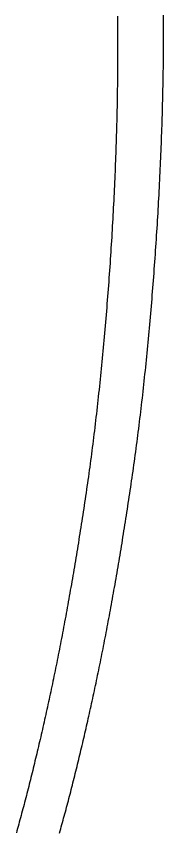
# Model space of a CAD drawing. Extents: x -120222 to -41942, y -19134 to 30932.
# Drawn here: x -81581.32 to -81579.52, y 10328.81 to 10338.81 of the extents above; entities that cross this region are included whole.
import ezdxf

# ---------------------------------------------------------------- set-up
doc = ezdxf.new("R2010")
doc.units = 0
doc.header["$LTSCALE"] = 150
doc.header["$MEASUREMENT"] = 0
doc.layers.get('0').update_dxf_attribs({"linetype": 'CONTINUOUS'})
doc.layers.add('____-568', color=7, linetype='CONTINUOUS')

# ---------------------------------------------------------------- blocks, each defined once
blk = doc.blocks.new('____-172')
at = {"color": 1, "linetype": 'Continuous', "flags": 128}
for points in [[(-88015.8938, 5780.1059), (-88015.8866, 5780.1317), (-88015.8794, 5780.1575), (-88015.8722, 5780.1835), (-88015.865, 5780.2096), (-88015.8578, 5780.2357), (-88015.8506, 5780.2619), (-88015.8434, 5780.2882), (-88015.8362, 5780.3147), (-88015.829, 5780.3412), (-88015.8218, 5780.3678), (-88015.8146, 5780.3945), (-88015.8075, 5780.4213), (-88015.8003, 5780.4481), (-88015.7932, 5780.4751), (-88015.786, 5780.5022), (-88015.7789, 5780.5294), (-88015.7718, 5780.5566), (-88015.7647, 5780.584), (-88015.7576, 5780.6114), (-88015.7505, 5780.6389), (-88015.7434, 5780.6666), (-88015.7363, 5780.6943), (-88015.7293, 5780.7221), (-88015.7222, 5780.75), (-88015.7152, 5780.778), (-88015.7081, 5780.8061), (-88015.7011, 5780.8343), (-88015.6941, 5780.8626), (-88015.6871, 5780.891), (-88015.6801, 5780.9194), (-88015.6731, 5780.948), (-88015.6661, 5780.9767), (-88015.6591, 5781.0054), (-88015.6522, 5781.0342), (-88015.6452, 5781.0632), (-88015.6383, 5781.0922), (-88015.6313, 5781.1213), (-88015.6244, 5781.1506), (-88015.6175, 5781.1799), (-88015.6106, 5781.2093), (-88015.6037, 5781.2388), (-88015.5968, 5781.2683), (-88015.5899, 5781.298), (-88015.583, 5781.3278), (-88015.5762, 5781.3577), (-88015.5693, 5781.3876), (-88015.5625, 5781.4177), (-88015.5556, 5781.4478), (-88015.5488, 5781.4781), (-88015.542, 5781.5084), (-88015.5352, 5781.5388), (-88015.5284, 5781.5694), (-88015.5216, 5781.6), (-88015.5148, 5781.6307), (-88015.5081, 5781.6615), (-88015.5013, 5781.6924), (-88015.4945, 5781.7234), (-88015.4878, 5781.7545), (-88015.4811, 5781.7856), (-88015.4743, 5781.8169), (-88015.4676, 5781.8483), (-88015.4609, 5781.8797), (-88015.4542, 5781.9113), (-88015.4475, 5781.9429), (-88015.4408, 5781.9746), (-88015.4342, 5782.0065), (-88015.4275, 5782.0384), (-88015.4209, 5782.0704), (-88015.4142, 5782.1025), (-88015.4076, 5782.1347), (-88015.401, 5782.167), (-88015.3944, 5782.1994), (-88015.3878, 5782.232), (-88015.3812, 5782.2646), (-88015.3746, 5782.2974), (-88015.3681, 5782.3302), (-88015.3615, 5782.3632), (-88015.355, 5782.3962), (-88015.3485, 5782.4294), (-88015.342, 5782.4627), (-88015.3355, 5782.4961), (-88015.3291, 5782.5296), (-88015.3226, 5782.5632), (-88015.3162, 5782.5969), (-88015.3097, 5782.6307), (-88015.3033, 5782.6646), (-88015.2969, 5782.6986), (-88015.2905, 5782.7328), (-88015.2842, 5782.767), (-88015.2778, 5782.8014), (-88015.2715, 5782.8358), (-88015.2651, 5782.8704), (-88015.2588, 5782.9051), (-88015.2525, 5782.9398), (-88015.2462, 5782.9747), (-88015.24, 5783.0097), (-88015.2337, 5783.0448), (-88015.2275, 5783.08), (-88015.2212, 5783.1153), (-88015.215, 5783.1508), (-88015.2088, 5783.1863), (-88015.2026, 5783.2219), (-88015.1964, 5783.2577), (-88015.1903, 5783.2935), (-88015.1841, 5783.3295), (-88015.178, 5783.3656), (-88015.1719, 5783.4017), (-88015.1658, 5783.438), (-88015.1597, 5783.4744), (-88015.1536, 5783.5109), (-88015.1475, 5783.5475), (-88015.1415, 5783.5842), (-88015.1354, 5783.621), (-88015.1294, 5783.6579), (-88015.1234, 5783.695), (-88015.1174, 5783.7321), (-88015.1114, 5783.7693), (-88015.1054, 5783.8067), (-88015.0995, 5783.8442), (-88015.0935, 5783.8817), (-88015.0876, 5783.9194), (-88015.0817, 5783.9572), (-88015.0758, 5783.9951), (-88015.0699, 5784.0331), (-88015.064, 5784.0712), (-88015.0582, 5784.1094), (-88015.0523, 5784.1477), (-88015.0465, 5784.1861), (-88015.0407, 5784.2246), (-88015.0349, 5784.2633), (-88015.0291, 5784.302), (-88015.0233, 5784.3409), (-88015.0175, 5784.3798), (-88015.0118, 5784.4189), (-88015.0061, 5784.4581), (-88015.0004, 5784.4974), (-88014.9948, 5784.5368), (-88014.9892, 5784.5763), (-88014.9837, 5784.6159), (-88014.9782, 5784.6556), (-88014.9727, 5784.6955), (-88014.9673, 5784.7354), (-88014.9619, 5784.7755), (-88014.9565, 5784.8156), (-88014.9512, 5784.8559), (-88014.9459, 5784.8963), (-88014.9407, 5784.9368), (-88014.9355, 5784.9774), (-88014.9303, 5785.0182), (-88014.9252, 5785.059), (-88014.9201, 5785.1), (-88014.9151, 5785.141), (-88014.91, 5785.1822), (-88014.9051, 5785.2235), (-88014.9001, 5785.2648), (-88014.8952, 5785.3063), (-88014.8904, 5785.348), (-88014.8856, 5785.3897), (-88014.8808, 5785.4315), (-88014.8761, 5785.4735), (-88014.8714, 5785.5155), (-88014.8667, 5785.5577), (-88014.8621, 5785.5999), (-88014.8575, 5785.6423), (-88014.8529, 5785.6848), (-88014.8484, 5785.7274), (-88014.8439, 5785.7701), (-88014.8395, 5785.813), (-88014.8351, 5785.8559), (-88014.8308, 5785.899), (-88014.8264, 5785.9421), (-88014.8222, 5785.9854), (-88014.8179, 5786.0288), (-88014.8137, 5786.0723), (-88014.8095, 5786.1159), (-88014.8054, 5786.1596), (-88014.8013, 5786.2034), (-88014.7973, 5786.2473), (-88014.7933, 5786.2914), (-88014.7893, 5786.3355), (-88014.7853, 5786.3798), (-88014.7815, 5786.4242), (-88014.7776, 5786.4686), (-88014.7738, 5786.5132), (-88014.77, 5786.5579), (-88014.7662, 5786.6028), (-88014.7625, 5786.6477), (-88014.7589, 5786.6927), (-88014.7552, 5786.7379), (-88014.7517, 5786.7831), (-88014.7481, 5786.8285), (-88014.7446, 5786.874), (-88014.7411, 5786.9196), (-88014.7377, 5786.9653), (-88014.7343, 5787.0111), (-88014.7309, 5787.057), (-88014.7276, 5787.1031), (-88014.7243, 5787.1491), (-88014.7211, 5787.1951), (-88014.7179, 5787.2411), (-88014.7148, 5787.287), (-88014.7117, 5787.3329), (-88014.7087, 5787.3787), (-88014.7057, 5787.4245), (-88014.7028, 5787.4702), (-88014.6999, 5787.5158), (-88014.6971, 5787.5614), (-88014.6943, 5787.607), (-88014.6916, 5787.6525), (-88014.6889, 5787.698), (-88014.6863, 5787.7434), (-88014.6837, 5787.7888), (-88014.6812, 5787.8341), (-88014.6788, 5787.8794), (-88014.6763, 5787.9246), (-88014.674, 5787.9697), (-88014.6717, 5788.0149), (-88014.6694, 5788.0599), (-88014.6672, 5788.1049), (-88014.665, 5788.1499), (-88014.6629, 5788.1948), (-88014.6609, 5788.2397), (-88014.6589, 5788.2845), (-88014.6569, 5788.3293), (-88014.655, 5788.374), (-88014.6531, 5788.4187), (-88014.6513, 5788.4633), (-88014.6496, 5788.5078), (-88014.6479, 5788.5524), (-88014.6462, 5788.5968), (-88014.6446, 5788.6412), (-88014.643, 5788.6856), (-88014.6415, 5788.7299), (-88014.6401, 5788.7742), (-88014.6387, 5788.8184), (-88014.6373, 5788.8626), (-88014.636, 5788.9067), (-88014.6348, 5788.9508), (-88014.6336, 5788.9948), (-88014.6325, 5789.0388), (-88014.6314, 5789.0827), (-88014.6303, 5789.1266), (-88014.6293, 5789.1704), (-88014.6284, 5789.2141), (-88014.6275, 5789.2579), (-88014.6266, 5789.3015), (-88014.6258, 5789.3452), (-88014.6251, 5789.3887), (-88014.6244, 5789.4322), (-88014.6238, 5789.4757), (-88014.6232, 5789.5191), (-88014.6226, 5789.5625), (-88014.6222, 5789.6058), (-88014.6217, 5789.6491), (-88014.6213, 5789.6923), (-88014.621, 5789.7355), (-88014.6207, 5789.7786), (-88014.6205, 5789.8217), (-88014.6203, 5789.8647), (-88014.6202, 5789.9077), (-88014.6201, 5789.9506), (-88014.62, 5789.9935), (-88014.62, 5790.0363), (-88014.6201, 5790.0791), (-88014.6202, 5790.1218)], [(-88015.1845, 5790.113), (-88015.1842, 5790.0708), (-88015.1839, 5790.0285), (-88015.1837, 5789.9862), (-88015.1835, 5789.9439), (-88015.1833, 5789.9015), (-88015.1832, 5789.859), (-88015.1831, 5789.8166), (-88015.1831, 5789.7741), (-88015.1831, 5789.7315), (-88015.1832, 5789.6889), (-88015.1832, 5789.6462), (-88015.1834, 5789.6035), (-88015.1836, 5789.5608), (-88015.1838, 5789.518), (-88015.1841, 5789.4751), (-88015.1844, 5789.4322), (-88015.1848, 5789.3893), (-88015.1853, 5789.3463), (-88015.1858, 5789.3032), (-88015.1863, 5789.2601), (-88015.1869, 5789.217), (-88015.1876, 5789.1738), (-88015.1883, 5789.1305), (-88015.1891, 5789.0872), (-88015.1899, 5789.0439), (-88015.1907, 5789.0005), (-88015.1916, 5788.9571), (-88015.1926, 5788.9136), (-88015.1936, 5788.87), (-88015.1947, 5788.8264), (-88015.1958, 5788.7828), (-88015.197, 5788.7391), (-88015.1982, 5788.6954), (-88015.1994, 5788.6516), (-88015.2008, 5788.6077), (-88015.2021, 5788.5638), (-88015.2036, 5788.5199), (-88015.205, 5788.4759), (-88015.2066, 5788.4319), (-88015.2082, 5788.3878), (-88015.2098, 5788.3437), (-88015.2115, 5788.2995), (-88015.2132, 5788.2552), (-88015.215, 5788.2109), (-88015.2168, 5788.1666), (-88015.2187, 5788.1222), (-88015.2207, 5788.0778), (-88015.2226, 5788.0333), (-88015.2247, 5787.9888), (-88015.2268, 5787.9442), (-88015.2289, 5787.8996), (-88015.2311, 5787.8549), (-88015.2334, 5787.8102), (-88015.2357, 5787.7654), (-88015.238, 5787.7206), (-88015.2404, 5787.6757), (-88015.2429, 5787.6308), (-88015.2454, 5787.5858), (-88015.248, 5787.5408), (-88015.2506, 5787.4957), (-88015.2532, 5787.4506), (-88015.2559, 5787.4054), (-88015.2587, 5787.3602), (-88015.2615, 5787.3149), (-88015.2644, 5787.2696), (-88015.2673, 5787.2242), (-88015.2703, 5787.1788), (-88015.2733, 5787.1333), (-88015.2764, 5787.0878), (-88015.2795, 5787.0422), (-88015.2827, 5786.9966), (-88015.2859, 5786.9509), (-88015.2892, 5786.9052), (-88015.2925, 5786.8595), (-88015.2959, 5786.8137), (-88015.2993, 5786.7681), (-88015.3028, 5786.7226), (-88015.3062, 5786.6772), (-88015.3098, 5786.6319), (-88015.3133, 5786.5867), (-88015.317, 5786.5416), (-88015.3206, 5786.4967), (-88015.3243, 5786.4518), (-88015.328, 5786.4071), (-88015.3318, 5786.3625), (-88015.3356, 5786.318), (-88015.3394, 5786.2736), (-88015.3433, 5786.2293), (-88015.3472, 5786.1851), (-88015.3512, 5786.141), (-88015.3552, 5786.0971), (-88015.3592, 5786.0532), (-88015.3633, 5786.0095), (-88015.3674, 5785.9659), (-88015.3715, 5785.9224), (-88015.3757, 5785.879), (-88015.38, 5785.8357), (-88015.3842, 5785.7925), (-88015.3885, 5785.7494), (-88015.3929, 5785.7065), (-88015.3973, 5785.6636), (-88015.4017, 5785.6209), (-88015.4061, 5785.5783), (-88015.4106, 5785.5357), (-88015.4152, 5785.4933), (-88015.4198, 5785.451), (-88015.4244, 5785.4089), (-88015.429, 5785.3668), (-88015.4337, 5785.3248), (-88015.4385, 5785.283), (-88015.4432, 5785.2413), (-88015.448, 5785.1996), (-88015.4529, 5785.1581), (-88015.4578, 5785.1167), (-88015.4627, 5785.0754), (-88015.4677, 5785.0342), (-88015.4727, 5784.9932), (-88015.4777, 5784.9522), (-88015.4828, 5784.9114), (-88015.4879, 5784.8706), (-88015.4931, 5784.83), (-88015.4983, 5784.7895), (-88015.5035, 5784.7491), (-88015.5088, 5784.7088), (-88015.5141, 5784.6686), (-88015.5194, 5784.6286), (-88015.5248, 5784.5886), (-88015.5302, 5784.5488), (-88015.5357, 5784.509), (-88015.5412, 5784.4694), (-88015.5468, 5784.4299), (-88015.5523, 5784.3905), (-88015.558, 5784.3512), (-88015.5636, 5784.312), (-88015.5693, 5784.2729), (-88015.5751, 5784.234), (-88015.5809, 5784.1951), (-88015.5867, 5784.1564), (-88015.5925, 5784.1178), (-88015.5984, 5784.0793), (-88015.6042, 5784.0408), (-88015.6101, 5784.0025), (-88015.616, 5783.9643), (-88015.6219, 5783.9263), (-88015.6279, 5783.8883), (-88015.6338, 5783.8504), (-88015.6397, 5783.8126), (-88015.6457, 5783.775), (-88015.6517, 5783.7374), (-88015.6577, 5783.7), (-88015.6637, 5783.6626), (-88015.6697, 5783.6254), (-88015.6758, 5783.5883), (-88015.6818, 5783.5513), (-88015.6879, 5783.5144), (-88015.694, 5783.4776), (-88015.7, 5783.4409), (-88015.7061, 5783.4043), (-88015.7123, 5783.3678), (-88015.7184, 5783.3314), (-88015.7245, 5783.2952), (-88015.7307, 5783.259), (-88015.7369, 5783.223), (-88015.7431, 5783.187), (-88015.7493, 5783.1512), (-88015.7555, 5783.1154), (-88015.7617, 5783.0798), (-88015.768, 5783.0443), (-88015.7742, 5783.0089), (-88015.7805, 5782.9736), (-88015.7868, 5782.9384), (-88015.7931, 5782.9033), (-88015.7994, 5782.8684), (-88015.8057, 5782.8335), (-88015.8121, 5782.7987), (-88015.8184, 5782.7641), (-88015.8248, 5782.7295), (-88015.8312, 5782.6951), (-88015.8376, 5782.6608), (-88015.844, 5782.6265), (-88015.8504, 5782.5924), (-88015.8568, 5782.5584), (-88015.8633, 5782.5245), (-88015.8697, 5782.4907), (-88015.8762, 5782.457), (-88015.8827, 5782.4234), (-88015.8892, 5782.39), (-88015.8957, 5782.3566), (-88015.9023, 5782.3234), (-88015.9088, 5782.2902), (-88015.9154, 5782.2572), (-88015.9219, 5782.2242), (-88015.9285, 5782.1914), (-88015.9351, 5782.1587), (-88015.9418, 5782.1261), (-88015.9484, 5782.0935), (-88015.955, 5782.0612), (-88015.9617, 5782.0289), (-88015.9684, 5781.9967), (-88015.975, 5781.9646), (-88015.9817, 5781.9326), (-88015.9885, 5781.9008), (-88015.9952, 5781.869), (-88016.0019, 5781.8373), (-88016.0087, 5781.8058), (-88016.0154, 5781.7743), (-88016.0222, 5781.7429), (-88016.0289, 5781.7116), (-88016.0357, 5781.6804), (-88016.0425, 5781.6493), (-88016.0493, 5781.6183), (-88016.0561, 5781.5874), (-88016.0629, 5781.5566), (-88016.0697, 5781.5258), (-88016.0766, 5781.4952), (-88016.0834, 5781.4646), (-88016.0903, 5781.4342), (-88016.0971, 5781.4038), (-88016.104, 5781.3736), (-88016.1109, 5781.3434), (-88016.1177, 5781.3134), (-88016.1246, 5781.2834), (-88016.1315, 5781.2535), (-88016.1384, 5781.2237), (-88016.1454, 5781.194), (-88016.1523, 5781.1644), (-88016.1592, 5781.1349), (-88016.1662, 5781.1055), (-88016.1731, 5781.0762), (-88016.1801, 5781.0469), (-88016.1871, 5781.0178), (-88016.1941, 5780.9888), (-88016.201, 5780.9598), (-88016.208, 5780.931), (-88016.215, 5780.9022), (-88016.2221, 5780.8736), (-88016.2291, 5780.845), (-88016.2361, 5780.8165), (-88016.2432, 5780.7881), (-88016.2502, 5780.7598), (-88016.2573, 5780.7316), (-88016.2644, 5780.7035), (-88016.2714, 5780.6755), (-88016.2785, 5780.6476), (-88016.2856, 5780.6198), (-88016.2927, 5780.5921), (-88016.2998, 5780.5645), (-88016.307, 5780.5369), (-88016.3141, 5780.5095), (-88016.3212, 5780.4821), (-88016.3284, 5780.4549), (-88016.3355, 5780.4277), (-88016.3427, 5780.4007), (-88016.3499, 5780.3737), (-88016.3571, 5780.3468), (-88016.3643, 5780.32), (-88016.3715, 5780.2933), (-88016.3787, 5780.2667), (-88016.3859, 5780.2402), (-88016.3931, 5780.2138), (-88016.4004, 5780.1875), (-88016.4076, 5780.1613), (-88016.4149, 5780.1352), (-88016.4221, 5780.1091)]]:
    blk.add_lwpolyline(points, dxfattribs=at)
blk = doc.blocks.new('____-186')
at = {"color": 1}
blk.add_blockref('____-172', (0, 0), dxfattribs=at)

msp = doc.modelspace()

# ---------------------------------------------------------------- block references
at = {"layer": '____-568', "color": 0}
msp.add_blockref('____-186', (6435.10495, 4548.69799), dxfattribs=at)

doc.saveas('drawing.dxf')
